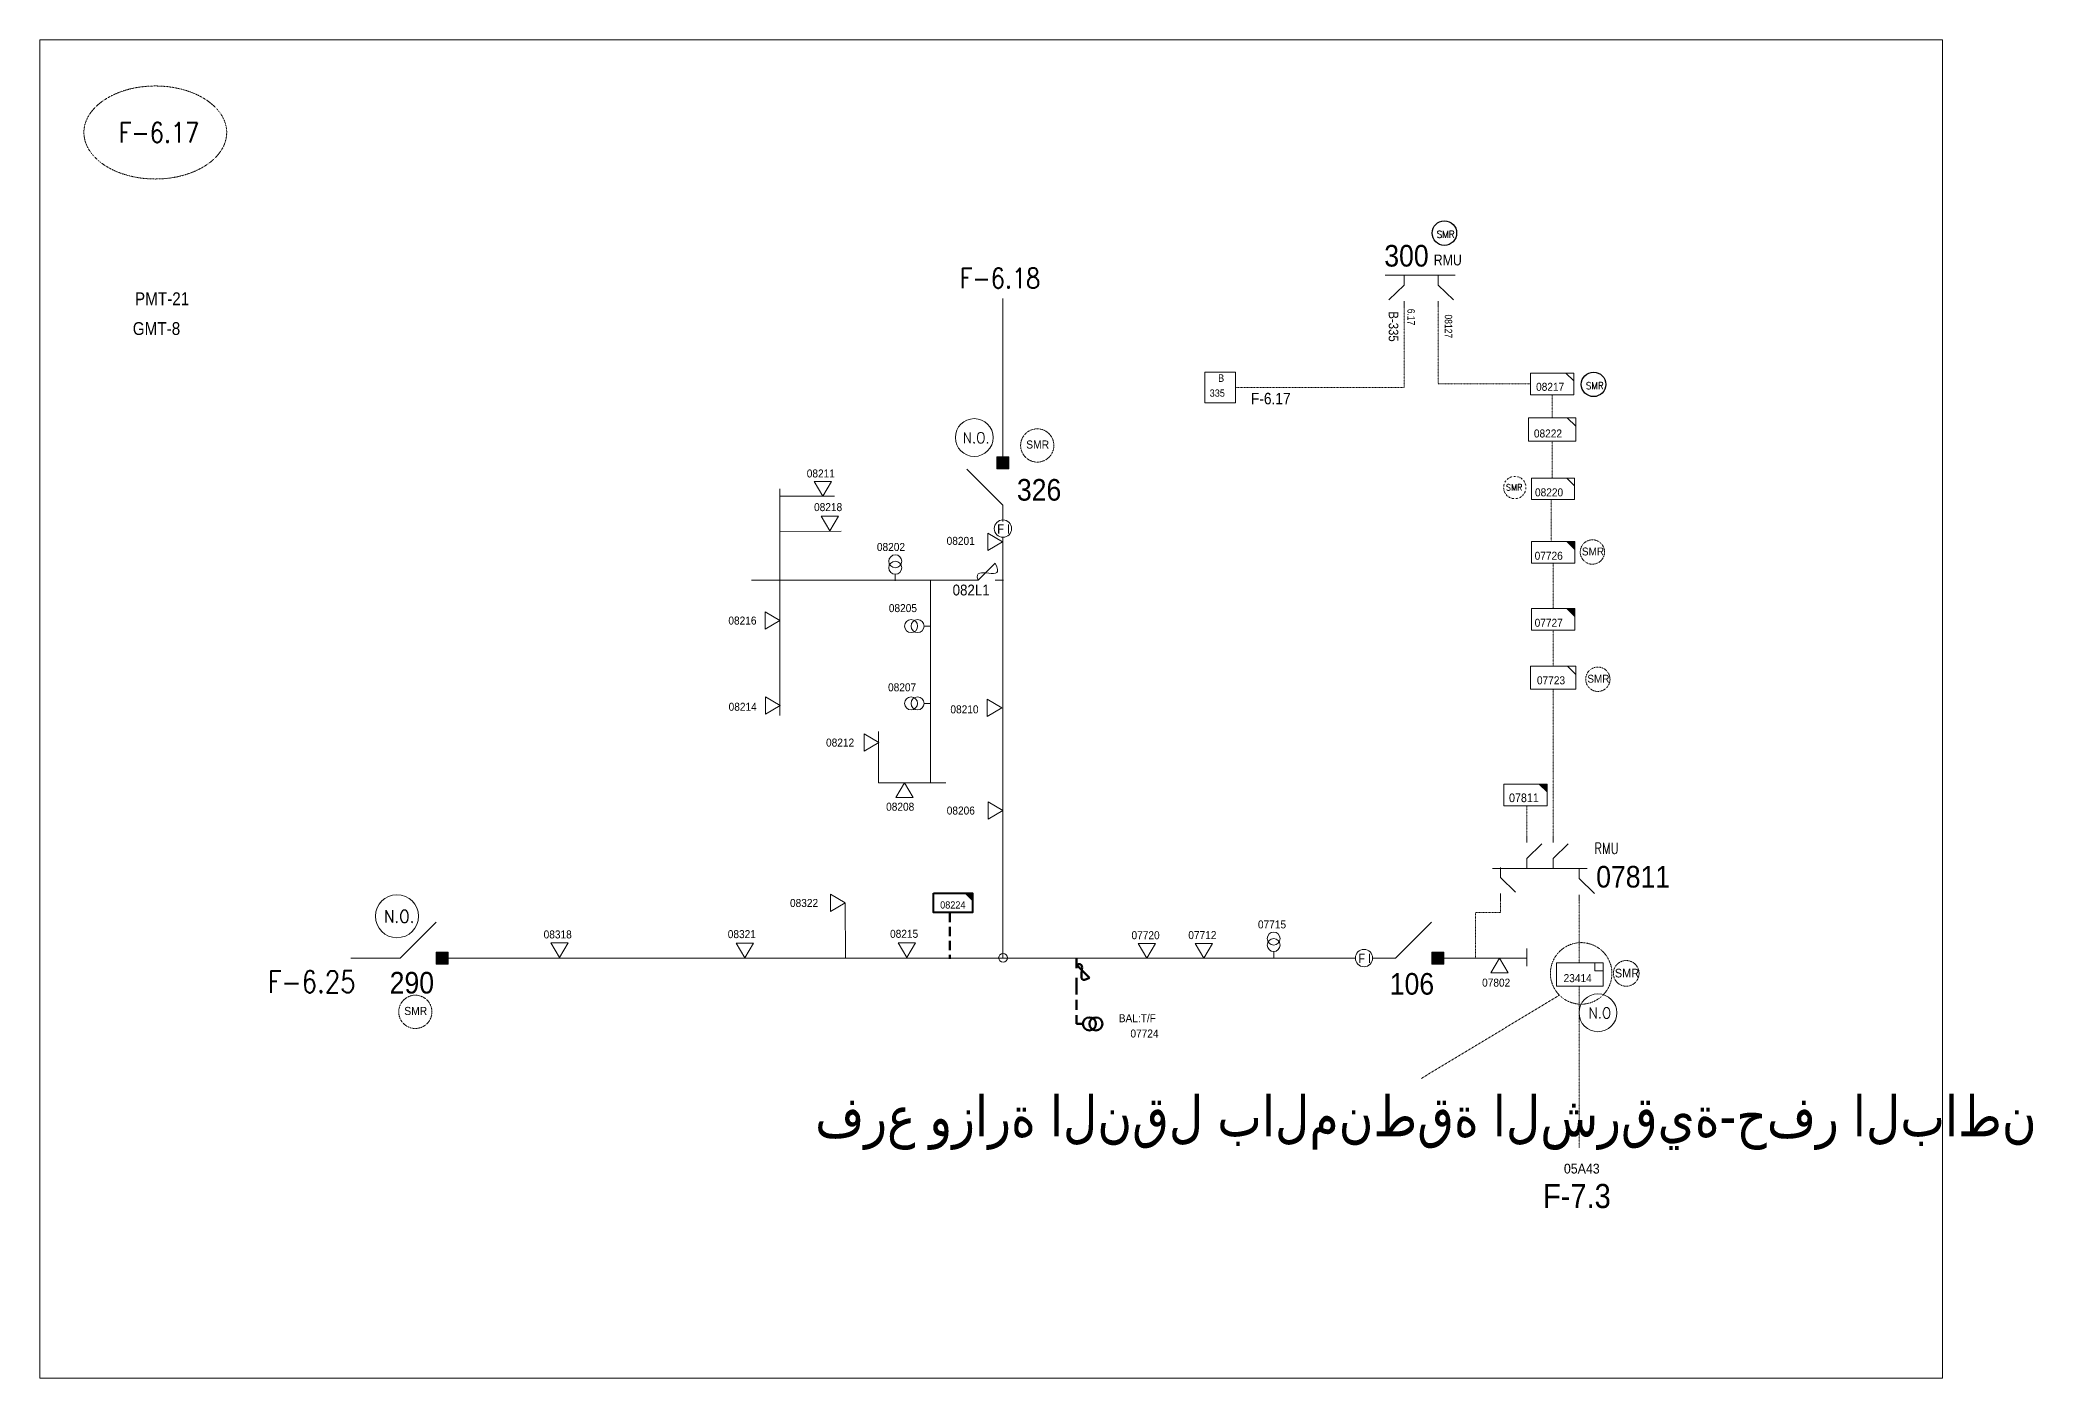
# Model space of a CAD drawing. Header units: metres. Extents: x 65984 to 144644, y -19036 to 23726.
# Drawn here: x 101633 to 102554, y 2830 to 3448 of the extents above; entities that cross this region are included whole.
import ezdxf
from ezdxf.enums import TextEntityAlignment as Align

# ---------------------------------------------------------------- set-up
doc = ezdxf.new("R2010")
doc.units = ezdxf.units.M
doc.header["$MEASUREMENT"] = 0
for name, pattern in [('DGN Style 3', [0.013877, 0, -0.013877]), ('DGN Style 4', [1.6, 0.8, -0.4, 0, -0.4]), ('HIDDEN2', [2381.25, 1587.5, -793.75])]:
    doc.linetypes.add(name, pattern=pattern)
doc.layers.get('0').update_dxf_attribs({"color": 95, "lineweight": 40})
for name, color, linetype, lineweight in [('ABS', 7, 'Continuous', 40), ('ABS NUMBER', 112, 'Continuous', 30), ('d_eos', 111, 'Continuous', 40), ('d_eos no', 121, 'Continuous', 40), ('d_fco', 5, 'Continuous', 40), ('d_fco text', 95, 'Continuous', 40), ('d_oh branch', 94, 'Continuous', 40), ('d_switch', 95, 'Continuous', 40), ('d_tf', 1, 'Continuous', 40), ('d_tf no', 6, 'Continuous', 40), ('d_tf_200', 1, 'Continuous', 40), ('d_ug cable', 95, 'Continuous', 40), ('d_unit sub', 7, 'Continuous', 40), ('EARTH FAULT INDICATOR', 95, 'Continuous', 40), ('FDR  1  08', 13, 'Continuous', 106), ('fedr no', 95, 'Continuous', 40), ('GRID STATION  04', 7, 'Continuous', 40), ('GRID STATION 01', 7, 'Continuous', 40), ('Level 37', 7, 'Continuous', 0), ('O H MAIN FEEDER', 4, 'Continuous', 100), ('SW N O', 114, 'Continuous', 30)]:
    doc.layers.add(name, color=color, linetype=linetype, lineweight=lineweight)
doc.styles.add('NASKHF', font='naskhf.shx', dxfattribs={"height": 8})
doc.styles.add('Style-Andalus', font='andlso.ttf')
doc.styles.add('Style-Arial', font='arial.ttf')
doc.styles.add('Style-ENGINEERING', font='ENGINEERING.shx')
doc.styles.add('Style-msdefault', font='msdefault.shx')
doc.styles.add('Style-simplex', font='simplex.shx')
doc.styles.add('Style-STANDARD', font='STANDARD.shx')

# ---------------------------------------------------------------- blocks, each defined once
blk = doc.blocks.new('TF_8')
at = {"color": 0, "linetype": 'ByBlock', "lineweight": -2}
blk.add_line((6.3, 4.95), (9.9, 1.35), dxfattribs=at)
blk.add_3dface([(-10.1, 4.95), (9.9, 4.95), (9.9, -5.05), (-10.1, -5.05)], dxfattribs=at)
blk = doc.blocks.new('TFU_113')
at = {"layer": 'd_tf_200', "color": 7, "linetype": 'Continuous', "lineweight": 13}
blk.add_line((0, 10), (0, 0), dxfattribs=at)
at = {"layer": 'd_tf_200', "color": 7, "linetype": 'Continuous', "lineweight": 13, "extrusion": (0, 0, -1)}
for centre in [(0, 30), (0, 20)]:
    blk.add_circle(centre, 10, dxfattribs=at)
blk = doc.blocks.new('TF3')
at = {"color": 0, "linetype": 'ByBlock', "lineweight": -2}
for p, q in [((11.3, 9), (18.3, 9)), ((18.3, 9), (18.3, 2))]:
    blk.add_line(p, q, dxfattribs=at)
at = {"color": 0, "linetype": 'ByBlock', "lineweight": -2, "flags": 128}
blk.add_lwpolyline([(18.3, 2), (11.3, 2), (11.3, 9)], dxfattribs=at)
at = {"color": 0, "linetype": 'ByBlock', "lineweight": -2}
blk.add_3dface([(-21.7, 9), (18.3, 9), (18.3, -11), (-21.7, -11)], dxfattribs=at)
blk = doc.blocks.new('ABS2_1_1')
at = {"color": 0, "linetype": 'ByBlock', "lineweight": -2, "ltscale": 500}
for q in [(-29900, 43500), (0, 0)]:
    blk.add_line((0, 13600), q, dxfattribs=at)
at = {"color": 0, "linetype": 'ByBlock', "lineweight": -2, "ltscale": 500, "flags": 128}
for points in [[(5000, 43600), (-5000, 43600), (-5000, 53600), (5000, 53600)], [(3791, 49653), (3791, 49653), (3791, 49653)]]:
    blk.add_lwpolyline(points, close=True, dxfattribs=at)
at = {"color": 0, "linetype": 'ByBlock', "lineweight": -2, "ltscale": 500}
for points in [[(5000, 43600), (-5000, 43600), (5000, 53600), (-5000, 53600)], [(3791, 49653), (3791, 49653), (3791, 49653)]]:
    blk.add_solid(points, dxfattribs=at)
blk = doc.blocks.new('exist.us-1000kva')
at = {"color": 0, "linetype": 'ByBlock', "lineweight": -2, "flags": 128}
blk.add_lwpolyline([(40, 12.9), (32.8, 20), (40, 20)], close=True, dxfattribs=at)
at = {"color": 0, "linetype": 'ByBlock', "lineweight": -2, "extrusion": (0, 0, -1)}
blk.add_solid([(-40, 12.9), (-32.8, 20), (-40, 20)], dxfattribs=at)
at = {"color": 0, "linetype": 'ByBlock', "lineweight": -2, "xscale": 2, "yscale": 2}
blk.add_blockref('TF_8', (20.2, 10.1), dxfattribs=at)
blk = doc.blocks.new('*U1130')
at = {"layer": 'EARTH FAULT INDICATOR', "color": 7, "linetype": 'Continuous', "lineweight": 13}
blk.add_circle((0.02, 0.13), 4, dxfattribs=at)
at = {"layer": 'EARTH FAULT INDICATOR', "color": 7, "lineweight": 13, "style": 'Style-Andalus', "width": 0.9}
blk.add_text('F I', height=4.234, dxfattribs=at).set_placement((-2.61, 2.11), align=Align.TOP_LEFT)
blk = doc.blocks.new('FUSE01')
at = {"color": 0, "linetype": 'ByBlock', "lineweight": -2}
blk.add_line((0, -17.15), (0, -22.55), dxfattribs=at)
at = {"color": 0, "linetype": 'ByBlock', "lineweight": -2, "flags": 128}
blk.add_lwpolyline([(0, 0.05), (0, -5.75), (-11.2, -16.95)], dxfattribs=at)
at = {"color": 0, "linetype": 'ByBlock', "lineweight": -2}
blk.add_open_spline([(-11.2, -16.95), (3.4, -25.35), (-11.6, -1.35), (0, -5.75)], degree=3, dxfattribs=at)
blk = doc.blocks.new('TFU_25')
at = {"layer": 'd_tf_200', "color": 7, "linetype": 'Continuous', "lineweight": 53}
blk.add_line((0, 10), (0, 0), dxfattribs=at)
at = {"layer": 'd_tf_200', "color": 7, "linetype": 'Continuous', "lineweight": 53, "extrusion": (0, 0, -1)}
for centre in [(0, 30), (0, 20)]:
    blk.add_circle(centre, 10, dxfattribs=at)
blk = doc.blocks.new('FUSE01_1')
at = {"color": 0, "linetype": 'ByBlock', "lineweight": -2, "ltscale": 500}
blk.add_line((0, -8575), (0, -11275), dxfattribs=at)
at = {"color": 0, "linetype": 'ByBlock', "lineweight": -2, "ltscale": 500, "flags": 128}
blk.add_lwpolyline([(0, 25), (0, -2875), (-5600, -8475)], dxfattribs=at)
at = {"color": 0, "linetype": 'ByBlock', "lineweight": -2, "ltscale": 500}
blk.add_open_spline([(-5600, -8475), (1700, -12675), (-5800, -675), (0, -2875)], degree=3, dxfattribs=at)
blk = doc.blocks.new('TRA1_1098')
at = {"layer": 'd_tf', "color": 7, "linetype": 'Continuous', "lineweight": 13, "ltscale": 0.000351504, "flags": 128}
blk.add_lwpolyline([(10, -17), (0, 0), (-10, -17)], close=True, dxfattribs=at)
blk = doc.blocks.new('TRA1_1097')
at = {"layer": 'd_tf', "color": 7, "linetype": 'Continuous', "lineweight": 13, "ltscale": 0.000351504, "xscale": 1.000046564039523, "yscale": 1.000046564039523, "zscale": 1.000046564039523, "rotation": 180}
blk.add_blockref('TRA1_1098', (0, 0), dxfattribs=at)
blk = doc.blocks.new('TRA1_1100')
at = {"layer": 'd_tf', "color": 7, "linetype": 'Continuous', "lineweight": 13, "ltscale": 0.000374116, "flags": 128}
blk.add_lwpolyline([(10, -17), (0, 0), (-10, -17)], close=True, dxfattribs=at)
blk = doc.blocks.new('TRA1_1099')
at = {"layer": 'd_tf', "color": 7, "linetype": 'Continuous', "lineweight": 13, "ltscale": 0.000374116, "xscale": 1.000046564039523, "yscale": 1.000046564039523, "zscale": 1.000046564039523, "rotation": 180}
blk.add_blockref('TRA1_1100', (0, 0), dxfattribs=at)
blk = doc.blocks.new('*U2911')
at = {"layer": 'd_unit sub', "color": 7, "linetype": 'Continuous', "lineweight": 13, "flags": 128}
blk.add_lwpolyline([(6.41, 5), (10.01, 5), (10.01, 1.4)], close=True, dxfattribs=at)
at = {"layer": 'd_unit sub', "color": 7, "linetype": 'Continuous', "lineweight": 13, "xscale": 0.9996718595973209, "yscale": 0.9996718595973209, "zscale": 0.2295739938627967, "rotation": 359.9999999999999}
blk.add_blockref('TF_8', (0.11, 0.05), dxfattribs=at)
blk = doc.blocks.new('*U3586')
at = {"layer": 'SW N O', "color": 94, "lineweight": 13, "ltscale": 0.426762}
blk.add_circle((0, 0), 16.8, dxfattribs=at)
at = {"layer": 'SW N O', "color": 94, "lineweight": 13, "style": 'Style-STANDARD'}
blk.add_text('N.O.', height=9.6, dxfattribs=at).set_placement((1.7, -0.2), align=Align.MIDDLE_CENTER)
blk = doc.blocks.new('*U3578')
at = {"layer": 'SW N O', "color": 94, "lineweight": 13}
blk.add_circle((0, 0), 16.8, dxfattribs=at)
at = {"layer": 'SW N O', "color": 94, "lineweight": 13, "style": 'Style-STANDARD'}
blk.add_text('N.O.', height=9.6, dxfattribs=at).set_placement((1.7, -0.2), align=Align.MIDDLE_CENTER)
blk = doc.blocks.new('*U1430')
at = {"layer": 'SW N O', "color": 3, "lineweight": 13}
blk.add_circle((0, 0), 16.8, dxfattribs=at)
at = {"layer": 'SW N O', "color": 3, "lineweight": 13, "style": 'Style-STANDARD'}
blk.add_text('N.O', height=9.6, dxfattribs=at).set_placement((1.7, -0.2), align=Align.MIDDLE_CENTER)
blk = doc.blocks.new('*U3851')
at = {"layer": 'SW N O', "color": 2}
blk.add_circle((0, 0), 16.8, dxfattribs=at)
at = {"layer": 'SW N O', "color": 240, "insert": (1.7, -1.8), "char_height": 9.6, "attachment_point": 5, "line_spacing_factor": 0.6, "style": 'Style-STANDARD'}
blk.add_mtext('SMR\\P', dxfattribs=at)

msp = doc.modelspace()

# ---------------------------------------------------------------- linework, layer by layer
at = {"layer": 'd_eos', "color": 2, "linetype": 'Continuous', "lineweight": 13, "ltscale": 0.638341}
for p, q in [((102287.12, 3339.52), (102254.8, 3339.52)), ((102263.52, 3339.52), (102263.52, 3334.87)), ((102279.38, 3339.52), (102279.38, 3334.87)), ((102263.52, 3334.87), (102256.52, 3328.08)), ((102279.38, 3334.87), (102286.38, 3328.07))]:
    msp.add_line(p, q, dxfattribs=at)
at = {"layer": 'd_eos', "color": 7, "linetype": 'Continuous', "lineweight": 13, "ltscale": 0.638341}
for p, q in [((102263.52, 3327.43), (102263.52, 3324.6)), ((102279.38, 3327.43), (102279.38, 3324.6)), ((102320.29, 3077.33), (102320.29, 3080.16)), ((102332.43, 3077.33), (102332.43, 3080.16)), ((102320.29, 3069.89), (102327.29, 3076.69)), ((102320.29, 3065.24), (102320.29, 3069.89)), ((102332.43, 3069.89), (102339.43, 3076.69)), ((102332.43, 3065.24), (102332.43, 3069.89)), ((102348.17, 3065.24), (102304.49, 3065.24)), ((102308.14, 3065.75), (102308.14, 3061.11)), ((102308.14, 3061.11), (102315.15, 3054.31)), ((102344.58, 3065.24), (102344.58, 3060.59)), ((102344.58, 3060.59), (102351.58, 3053.8)), ((102308.14, 3053.66), (102308.14, 3050.84)), ((102344.58, 3053.15), (102344.58, 3050.32))]:
    msp.add_line(p, q, dxfattribs=at)
at = {"layer": 'd_oh branch', "color": 7, "linetype": 'Continuous', "lineweight": 13}
for p, q in [((101974.77, 3240.75), (101974.77, 3136.05)), ((101974.77, 3237.32), (102000.18, 3237.32)), ((101974.77, 3221.11), (102003.22, 3221.13)), ((101961.74, 3198.61), (102062.45, 3198.61)), ((102044.48, 3198.6), (102044.55, 3104.9)), ((102020.48, 3104.9), (102020.48, 3128.64)), ((102051.62, 3104.9), (102020.48, 3104.9)), ((102005.14, 3024.01), (102005.11, 3049.33))]:
    msp.add_line(p, q, dxfattribs=at)
at = {"layer": 'd_oh branch', "color": 7, "linetype": 'Continuous', "lineweight": 100}
msp.add_line((102112.02, 3023.38), (102112.03, 3019.22), dxfattribs=at)
at = {"layer": 'd_ug cable', "color": 7, "linetype": 'DGN Style 3', "lineweight": 13}
for p, q in [((102332.03, 3284.24), (102332.03, 3273.61)), ((102332.03, 3262.73), (102332.03, 3245.76)), ((102331.55, 3235.76), (102331.55, 3216.37)), ((102332.43, 3185.38), (102332.43, 3206.36)), ((102332.43, 3175.37), (102332.43, 3158.75)), ((102320.29, 3094.32), (102320.29, 3080.16)), ((102296.57, 3044.99), (102296.57, 3023.9))]:
    msp.add_line(p, q, dxfattribs=at)
at = {"layer": 'd_ug cable', "color": 7, "linetype": 'HIDDEN2', "lineweight": 158, "ltscale": 0.0027}
msp.add_line((102053.4, 3044.73), (102053.42, 3023.54), dxfattribs=at)
at = {"layer": 'd_ug cable', "color": 7, "linetype": 'HIDDEN2', "lineweight": 158, "ltscale": 0.003}
msp.add_line((102112.02, 3011.8), (102112.04, 2993.49), dxfattribs=at)
at = {"layer": 'd_ug cable', "color": 6, "linetype": 'DGN Style 3', "lineweight": 13}
msp.add_line((102335.39, 3006.74), (102271.41, 2968.2), dxfattribs=at)
at = {"layer": 'd_ug cable', "color": 7, "linetype": 'DGN Style 3', "lineweight": 13, "flags": 128}
for points in [[(102185.6, 3287.59), (102263.52, 3287.59), (102263.52, 3324.6)], [(102322.03, 3289.24), (102279.38, 3289.24), (102279.38, 3324.6)], [(102332.43, 3148.25), (102332.43, 3080.16)], [(102308.14, 3052.25), (102308.14, 3044.99), (102296.57, 3044.99)]]:
    msp.add_lwpolyline(points, dxfattribs=at)
at = {"layer": 'd_ug cable', "color": 2, "linetype": 'DGN Style 3', "lineweight": 13}
for centre, radius in [((102093.89, 3260.81), 7.69), ((102350.64, 3211.56), 5.63), ((102353.16, 3152.76), 5.63), ((102366.28, 3016.81), 5.94), ((101806.26, 2999.03), 7.69)]:
    msp.add_circle(centre, radius, dxfattribs=at)
at = {"layer": 'd_ug cable', "color": 2, "linetype": 'DGN Style 4', "lineweight": 13}
msp.add_circle((102314.74, 3241.36), 5.15, dxfattribs=at)
at = {"layer": 'd_ug cable', "color": 6, "linetype": 'DGN Style 3', "lineweight": 13}
msp.add_circle((102345.44, 3016.8), 14.22, dxfattribs=at)
at = {"layer": 'd_unit sub', "color": 7, "linetype": 'Continuous', "lineweight": 13}
for p, q in [((102077.94, 3255.52), (102077.94, 3328.8)), ((101791.68, 3023.89), (101776.38, 3023.89))]:
    msp.add_line(p, q, dxfattribs=at)
at = {"layer": 'FDR  1  08', "color": 7, "linetype": 'DGN Style 3', "lineweight": 13, "flags": 128}
for points in [[(102344.58, 3050.32), (102344.58, 3021.79)], [(102344.58, 3010.92), (102344.58, 2936.23)]]:
    msp.add_lwpolyline(points, dxfattribs=at)
at = {"layer": 'fedr no', "color": 82, "linetype": 'DGN Style 3', "lineweight": 13, "true_color": 0x1dc70e}
msp.add_ellipse((101686, 3405.46), major_axis=(33.02, 0), ratio=0.651175, dxfattribs=at)
at = {"layer": 'GRID STATION  04', "color": 7, "linetype": 'Continuous', "lineweight": 13, "ltscale": 0.39177, "flags": 128}
msp.add_lwpolyline([(102171.44, 3294.66), (102185.6, 3294.66), (102185.6, 3280.51), (102171.45, 3280.5)], close=True, dxfattribs=at)
at = {"layer": 'O H MAIN FEEDER', "color": 7, "lineweight": 13, "ltscale": 0.426762}
msp.add_line((102078.02, 3218.37), (102078.02, 3023.9), dxfattribs=at)
at = {"layer": 'O H MAIN FEEDER', "color": 7, "lineweight": 13, "ltscale": 0.960543}
for p, q in [((101820.53, 3023.9), (102241.01, 3023.9)), ((102249.01, 3023.9), (102253.88, 3023.9)), ((102282.07, 3023.9), (102320.33, 3023.9))]:
    msp.add_line(p, q, dxfattribs=at)
at = {"layer": 'O H MAIN FEEDER', "color": 140, "linetype": 'Continuous', "lineweight": 13, "flags": 128}
msp.add_lwpolyline([(101632.61, 3448.26), (102512.56, 3448.26), (102512.56, 2829.76), (101632.61, 2829.76)], close=True, dxfattribs=at)
at = {"layer": 'O H MAIN FEEDER', "color": 7, "lineweight": 13, "ltscale": 0.960543, "flags": 128}
msp.add_lwpolyline([(102320.33, 3023.9), (102320.33, 3028.26), (102320.33, 3020.12)], dxfattribs=at)
at = {"layer": 'O H MAIN FEEDER', "color": 7, "lineweight": 13, "ltscale": 0.819941}
msp.add_circle((102078.09, 3024), 2.05, dxfattribs=at)

# ---------------------------------------------------------------- block references
at = {"color": 7, "linetype": 'Continuous', "lineweight": 106, "ltscale": 0.290909, "xscale": 0.00107031328785102, "yscale": -0.00107031328785102, "zscale": 0.00204845887995154, "rotation": 180.0000000000001}
msp.add_blockref('FUSE01_1', (102112.02, 3023.87), dxfattribs=at)
at = {"layer": 'ABS', "color": 2, "linetype": 'Continuous', "lineweight": 13, "ltscale": 0.829472, "xscale": 0.000555747191877611, "yscale": 0.000555747191877611, "zscale": 0.0003680335276451397}
for p, rotation in [((102077.94, 3225.73), 359.9999999999998), ((101791.68, 3023.89), 269.9999999999996)]:
    msp.add_blockref('ABS2_1_1', p, dxfattribs=dict(at, rotation=rotation))
at = {"layer": 'ABS', "color": 7, "linetype": 'Continuous', "lineweight": 13, "ltscale": 0.829472, "xscale": 0.000555747191877611, "yscale": 0.000555747191877611, "zscale": 0.0003680335276451397, "rotation": 269.9999999999996}
msp.add_blockref('ABS2_1_1', (102252.09, 3023.89), dxfattribs=at)
at = {"layer": 'd_fco', "color": 7, "linetype": 'Continuous', "lineweight": 13, "xscale": 0.7, "yscale": -0.7, "zscale": 0.2499179648993302, "rotation": 270}
msp.add_blockref('FUSE01', (102062.49, 3198.61), dxfattribs=at)
at = {"layer": 'd_tf', "color": 7, "linetype": 'Continuous', "lineweight": 13, "ltscale": 0.000374116, "extrusion": (0, 0, -1), "xscale": 0.4, "yscale": 0.4, "zscale": 0.4}
msp.add_blockref('TRA1_1099', (-101994.72, 3237.33), dxfattribs=at)
at = {"layer": 'd_tf', "color": 7, "linetype": 'Continuous', "lineweight": 13, "ltscale": 0.000374116, "xscale": 0.4, "yscale": 0.4, "zscale": 0.4}
for p, rotation in [((101997.94, 3221.36), 359.9999999999999), ((102077.83, 3216.24), 89.99999999999997), ((102077.55, 3139.52), 89.99999999999997), ((102020.59, 3123.54), 89.99999999999997), ((102032.56, 3104.9), 180), ((102077.96, 3092.15), 89.99999999999997)]:
    msp.add_blockref('TRA1_1099', p, dxfattribs=dict(at, rotation=rotation))
at = {"layer": 'd_tf', "color": 7, "linetype": 'Continuous', "lineweight": 13, "ltscale": 0.000374116, "extrusion": (0, 0, -1), "xscale": 0.4, "yscale": 0.4, "zscale": 0.4, "rotation": 270}
for p in [(-101974.83, 3179.96), (-101975.03, 3140.68)]:
    msp.add_blockref('TRA1_1099', p, dxfattribs=at)
at = {"layer": 'd_tf', "color": 7, "linetype": 'Continuous', "lineweight": 13, "ltscale": 0.000351504, "xscale": 0.4, "yscale": 0.4, "zscale": 0.4}
for p, rotation in [((102005.06, 3049.43), 89.99999999999997), ((101872.91, 3024.09), 359.9999999999999), ((101958.65, 3023.96), 359.9999999999999), ((102033.59, 3024.14), 359.9999999999999), ((102144.59, 3023.87), 359.9999999999999), ((102171, 3023.89), 359.9999999999999), ((102307.64, 3023.88), 180)]:
    msp.add_blockref('TRA1_1097', p, dxfattribs=dict(at, rotation=rotation))
at = {"layer": 'd_tf_200', "color": 7, "linetype": 'Continuous', "lineweight": 13}
for p, xscale, yscale, zscale, rotation in [((102028.24, 3198.29), 0.2999999999999999, 0.2999999999999999, 0.2999999999999999, 359.9999999999999), ((102044.56, 3177.3), 0.3, 0.3, 0.3, 89.92199999999991), ((102044.53, 3141.6), 0.3, 0.3, 0.3, 89.99999999999987), ((102203.23, 3023.92), 0.2999999999999999, 0.2999999999999999, 0.2999999999999999, 359.9999999999999)]:
    msp.add_blockref('TFU_113', p, dxfattribs=dict(at, xscale=xscale, yscale=yscale, zscale=zscale, rotation=rotation))
at = {"layer": 'd_tf_200', "color": 7, "linetype": 'Continuous', "lineweight": 53, "xscale": 0.2999999999999999, "yscale": 0.2999999999999999, "zscale": 0.2999999999999999, "rotation": 269.9999999999999}
msp.add_blockref('TFU_25', (102112.04, 2993.49), dxfattribs=at)
at = {"layer": 'd_unit sub', "color": 2, "linetype": 'Continuous', "lineweight": 13}
for name, p, xscale, yscale, zscale in [('TF_8', (102332.13, 3289.29), 0.999671859597321, 0.999671859597321, 0.2499179648993302), ('TF_8', (102332.53, 3240.81), 0.999671859597321, 0.999671859597321, 0.2499179648993302), ('exist.us-1000kva', (102322.42, 3206.36), 0.5004567291912441, 0.5004567291912441, 0.8199408297222127), ('TF_8', (102332.54, 3153.55), 1.049630951242166, 1.049630951242166, 0.2499179648993302), ('TF3', (102345.73, 3016.87), 0.5374847941488775, 0.5374847941488775, 0.2499179648993302)]:
    msp.add_blockref(name, p, dxfattribs=dict(at, xscale=xscale, yscale=yscale, zscale=zscale))
at = {"layer": 'd_unit sub', "color": 7, "linetype": 'Continuous', "lineweight": 13}
for name, p, xscale, yscale, zscale in [('*U2911', (102332.02, 3268.17), 1.088616182931817, 1.088616182931817, 1.088616182931817), ('exist.us-1000kva', (102322.42, 3175.37), 0.5004567291912441, 0.5004567291912441, 0.8199408297222127), ('exist.us-1000kva', (102309.67, 3094.32), 0.5004567291912441, 0.5004567291912441, 0.8199408297222127)]:
    msp.add_blockref(name, p, dxfattribs=dict(at, xscale=xscale, yscale=yscale, zscale=zscale))
at = {"layer": 'd_unit sub', "color": 7, "linetype": 'Continuous', "lineweight": 40, "xscale": 0.4504110562721197, "yscale": 0.4504110562721197, "zscale": 0.7379467467499915}
msp.add_blockref('exist.us-1000kva', (102045.98, 3044.88), dxfattribs=at)
at = {"layer": 'EARTH FAULT INDICATOR', "color": 7, "linetype": 'Continuous', "lineweight": 13}
for p in [(102078, 3222.24), (102244.99, 3023.76)]:
    msp.add_blockref('*U1130', p, dxfattribs=at)
at = {"layer": 'SW N O', "color": 240, "xscale": 0.3373159322450987, "yscale": 0.3373159322450987, "zscale": 0.3373159322450987, "rotation": 359.9999999999999}
for p in [(102282.19, 3358.97), (102351.17, 3289.05)]:
    msp.add_blockref('*U3851', p, dxfattribs=at)
at = {"layer": 'SW N O', "color": 94, "lineweight": 13}
for name, p, xscale, yscale, zscale in [('*U3578', (102064.76, 3264.46), 0.5201546012240054, 0.5201546012240054, 0.5201546012240054), ('*U3586', (101797.78, 3043.24), 0.5922691439836533, 0.5922691439836533, 0.5922691439836533)]:
    msp.add_blockref(name, p, dxfattribs=dict(at, xscale=xscale, yscale=yscale, zscale=zscale))
at = {"layer": 'SW N O', "color": 3, "lineweight": 13, "xscale": 0.5201546012240054, "yscale": 0.5201546012240054, "zscale": 0.5201546012240054}
msp.add_blockref('*U1430', (102353.21, 2998.61), dxfattribs=at)

# ---------------------------------------------------------------- texts
at = {"layer": 'ABS NUMBER', "color": 2, "lineweight": 13, "style": 'Style-Arial', "width": 0.88}
msp.add_text('326', height=10, dxfattribs=at).set_placement((102084.49, 3245.31), align=Align.TOP_LEFT)
msp.add_text('290', height=10, dxfattribs=at).set_placement((101804.66, 3012.5), align=Align.MIDDLE_CENTER)
at = {"layer": 'ABS NUMBER', "color": 7, "lineweight": 13, "style": 'Style-Arial', "width": 0.88}
msp.add_text('106', height=10, dxfattribs=at).set_placement((102267.18, 3011.98), align=Align.MIDDLE_CENTER)
at = {"layer": 'd_eos no', "color": 7, "linetype": 'Continuous', "lineweight": 13, "style": 'Style-Arial', "width": 0.88}
msp.add_text('07811', height=10, dxfattribs=at).set_placement((102352.39, 3066.49), align=Align.TOP_LEFT)
at = {"layer": 'd_eos no', "color": 2, "linetype": 'Continuous', "lineweight": 13, "style": 'Style-Arial', "width": 0.88}
msp.add_text('فرع وزارة النقل بالمنطقة الشرقية-حفر الباطن', height=18.8793, dxfattribs=at).set_placement((101991.16, 2960.38), align=Align.TOP_LEFT)
at = {"layer": 'd_fco text', "color": 7, "linetype": 'Continuous', "lineweight": 13, "style": 'Style-msdefault', "width": 0.92}
msp.add_text('082L1', height=5, dxfattribs=at).set_placement((102054.76, 3196.5), align=Align.TOP_LEFT)
at = {"layer": 'd_switch', "color": 7, "linetype": 'Continuous', "lineweight": 13, "insert": (102285.79, 3310.41), "char_height": 3.43, "attachment_point": 3, "rotation": 270, "style": 'NASKHF'}
msp.add_mtext('\\FENGINEERING;\\H1x;\\W0.857143;08127', dxfattribs=at)
at = {"layer": 'd_switch', "color": 7, "linetype": 'Continuous', "lineweight": 13, "insert": (102192.7, 3285.12), "char_height": 5.2887, "attachment_point": 1, "style": 'NASKHF'}
msp.add_mtext('\\Fmsdefault;\\H1x;\\W0.9;F-6.17\\P', dxfattribs=at)
at = {"layer": 'd_switch', "color": 55, "linetype": 'Continuous', "lineweight": 13, "insert": (102327.79, 2919.5), "char_height": 11.1583, "attachment_point": 1, "style": 'NASKHF'}
msp.add_mtext('\\Fmsdefault;\\H1x;\\W0.9;F-7.3\\P', dxfattribs=at)
at = {"layer": 'd_tf no', "color": 7, "linetype": 'Continuous', "lineweight": 13, "style": 'Style-msdefault'}
for s, height, width, p in [('335', 3.33, 0.945946, (102173.64, 3286.69)), ('08222', 3.7, 0.945946, (102323.58, 3268.2)), ('08211', 3.7, 0.945946, (101987.29, 3249.72)), ('08218', 3.7, 0.945946, (101990.66, 3234.16)), ('08201', 3.7, 0.945946, (102051.98, 3218.57)), ('08202', 3.7, 0.945946, (102019.73, 3215.74)), ('08216', 3.7, 0.945946, (101951.03, 3181.73)), ('08205', 3.7, 0.945946, (102025.25, 3187.49)), ('07727', 3.7, 0.945946, (102323.93, 3180.71)), ('08207', 3.7, 0.945946, (102024.88, 3150.88)), ('08214', 3.7, 0.945946, (101951.15, 3141.89)), ('08210', 3.7, 0.945946, (102053.73, 3140.69)), ('08212', 3.7, 0.945946, (101996.2, 3125.34)), ('07811', 4, 0.925, (102312.08, 3099.96)), ('08208', 3.7, 0.945946, (102023.99, 3095.69)), ('08206', 3.7, 0.945946, (102052.03, 3093.92)), ('05A43', 4.523, 0.945946, (102337.46, 2928.83))]:
    msp.add_text(s, height=height, dxfattribs=dict(at, width=width)).set_placement(p, align=Align.TOP_LEFT)
at = {"layer": 'd_tf no', "color": 2, "linetype": 'Continuous', "lineweight": 13, "style": 'Style-msdefault', "width": 0.945946}
for s, p in [('08217', (102324.59, 3289.77)), ('08220', (102324.09, 3240.98)), ('07726', (102323.93, 3211.69))]:
    msp.add_text(s, height=3.7, dxfattribs=at).set_placement(p, align=Align.TOP_LEFT)
at = {"layer": 'd_tf no', "color": 1, "linetype": 'Continuous', "lineweight": 40, "style": 'Style-msdefault', "width": 0.945946}
for height, p in [(3.767, (102088.78, 3263.12)), (3.646, (102345.78, 3213.63)), (3.646, (102348.3, 3154.82)), (4.014, (102361.01, 3018.96)), (3.767, (101801.15, 3001.33))]:
    msp.add_text('SMR', height=height, dxfattribs=at).set_placement(p, align=Align.TOP_LEFT)
at = {"layer": 'd_tf no', "color": 1, "linetype": 'Continuous', "lineweight": 13, "ltscale": 0.9, "style": 'Style-simplex', "width": 0.909091}
msp.add_text('SMR', height=3.004, dxfattribs=at).set_placement((102314.46, 3241.46), align=Align.MIDDLE_CENTER)
at = {"layer": 'd_tf no', "color": 2, "linetype": 'Continuous', "lineweight": 13, "style": 'Style-ENGINEERING', "width": 0.945946}
for s, p in [('07723', (102331.5, 3152.27)), ('23414', (102343.82, 3014.62))]:
    msp.add_text(s, height=3.7, dxfattribs=at).set_placement(p, align=Align.MIDDLE_CENTER)
at = {"layer": 'd_tf no', "color": 7, "linetype": 'Continuous', "lineweight": 13, "style": 'Style-ENGINEERING', "width": 0.945946}
for s, p in [('08322', (101986.04, 3049.35)), ('08318', (101872.1, 3034.81)), ('08321', (101957.26, 3034.96)), ('08215', (102032.32, 3035.1)), ('07720', (102143.99, 3034.45)), ('07712', (102170.26, 3034.52)), ('07715', (102202.46, 3039.45)), ('07802', (102306.13, 3012.54))]:
    msp.add_text(s, height=3.7, dxfattribs=at).set_placement(p, align=Align.MIDDLE_CENTER)
at = {"layer": 'd_tf no', "color": 7, "linetype": 'Continuous', "lineweight": 40, "style": 'Style-ENGINEERING', "width": 0.945946}
for s, height, p in [('08224', 3.33, (102054.84, 3048.45)), ('BAL:T/F', 3.7, (102140.18, 2996.09)), ('07724', 3.7, (102143.49, 2989.02))]:
    msp.add_text(s, height=height, dxfattribs=at).set_placement(p, align=Align.MIDDLE_CENTER)
at = {"layer": 'fedr no', "color": 6, "linetype": 'Continuous', "lineweight": 13, "style": 'Style-STANDARD', "width": 0.909091}
msp.add_text('F-6.17', height=9.19, dxfattribs=at).set_placement((101687.69, 3405.46), align=Align.MIDDLE_CENTER)
at = {"layer": 'fedr no', "color": 55, "linetype": 'Continuous', "lineweight": 13, "style": 'Style-STANDARD', "width": 0.909091}
msp.add_text('F-6.18', height=9.19, dxfattribs=at).set_placement((102076.64, 3338.16), align=Align.MIDDLE_CENTER)
at = {"layer": 'fedr no', "color": 2, "linetype": 'Continuous', "lineweight": 13, "style": 'Style-STANDARD', "width": 0.909091}
msp.add_text('F-6.25', height=10.049, dxfattribs=at).set_placement((101758.31, 3012.92), align=Align.MIDDLE_CENTER)
at = {"layer": 'GRID STATION  04', "color": 7, "linetype": 'Continuous', "lineweight": 13, "style": 'Style-msdefault', "width": 0.888889}
msp.add_text('B', height=3.47, rotation=0.03165, dxfattribs=at).set_placement((102177.57, 3293.68), align=Align.TOP_LEFT)
at = {"layer": 'GRID STATION 01', "linetype": 'Continuous', "lineweight": 13, "style": 'Style-msdefault', "width": 0.888889}
for s, p in [('PMT-21', (101676.58, 3331.58)), ('GMT-8', (101675.57, 3317.81))]:
    msp.add_text(s, height=5.94, dxfattribs=at).set_placement(p, align=Align.TOP_LEFT)
at = {"layer": 'GRID STATION 01', "color": 251, "linetype": 'Continuous', "lineweight": 40, "style": 'Style-msdefault', "width": 0.888889}
msp.add_text('B-335', height=4.419, rotation=269.99932, dxfattribs=at).set_placement((102260.87, 3308.76), align=Align.TOP_RIGHT)
at = {"layer": 'Level 37', "color": 2, "linetype": 'Continuous', "lineweight": 13, "style": 'Style-Arial', "width": 0.88}
msp.add_text('300', height=10, dxfattribs=at).set_placement((102254.39, 3353.49), align=Align.TOP_LEFT)
at = {"layer": 'Level 37', "color": 2, "linetype": 'Continuous', "lineweight": 13, "style": 'Style-msdefault', "width": 0.854701}
msp.add_text('RMU', height=4.993, dxfattribs=at).set_placement((102283.76, 3346.54), align=Align.MIDDLE_CENTER)
at = {"layer": 'Level 37', "color": 7, "linetype": 'Continuous', "lineweight": 13, "style": 'Style-ENGINEERING', "width": 0.857143}
msp.add_text('6.17', height=3.43, rotation=270, dxfattribs=at).set_placement((102268.54, 3324), align=Align.TOP_LEFT)
at = {"layer": 'Level 37', "color": 7, "linetype": 'Continuous', "lineweight": 13, "style": 'Style-STANDARD', "width": 0.854701}
msp.add_text('RMU', height=4.993, dxfattribs=at).set_placement((102357.17, 3074.59), align=Align.MIDDLE_CENTER)

doc.saveas('drawing.dxf')
